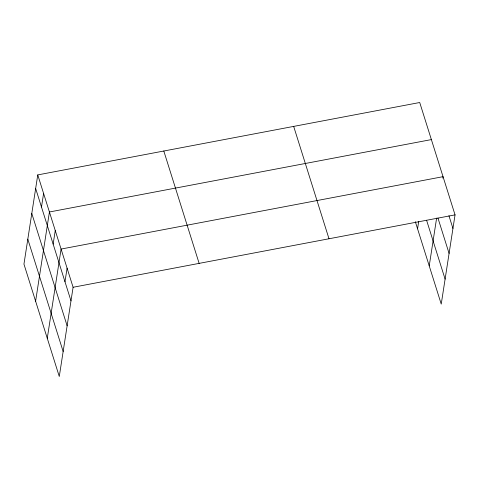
<?xml version="1.0" encoding="UTF-8"?>
<svg xmlns="http://www.w3.org/2000/svg" width="479" height="479" viewBox="0 0 479 479"><rect width="100%" height="100%" fill="white"/><g stroke="black" fill="none" stroke-linecap="round" stroke-linejoin="round"><path stroke-width="0.72" d="M37.763 174.907L23.95 264.127L59.282 376.488L73.095 287.268L37.763 174.907L419.718 102.512L455.05 214.873L441.237 304.093L415.323 221.681M41.487 207.036L43.589 193.444M35.608 301.207L49.421 211.987L431.375 139.593M53.145 244.116L55.253 230.525M47.271 338.282L61.078 249.062L443.039 176.673L442.818 178.104M64.982 281.754L67.084 268.168M417.568 228.812L418.7 221.472M429.226 265.893L436.626 218.077M73.095 287.268L455.05 214.873M448.943 215.73L452.948 228.465M437.962 218.047L449.08 253.421M426.585 220.256L445.105 279.137M293.675 126.402L329.001 238.764M163.806 151.017L199.138 263.378M35.656 188.492L70.988 300.854M31.794 213.454L67.126 325.816M27.812 239.165L63.144 351.526"/></g></svg>
